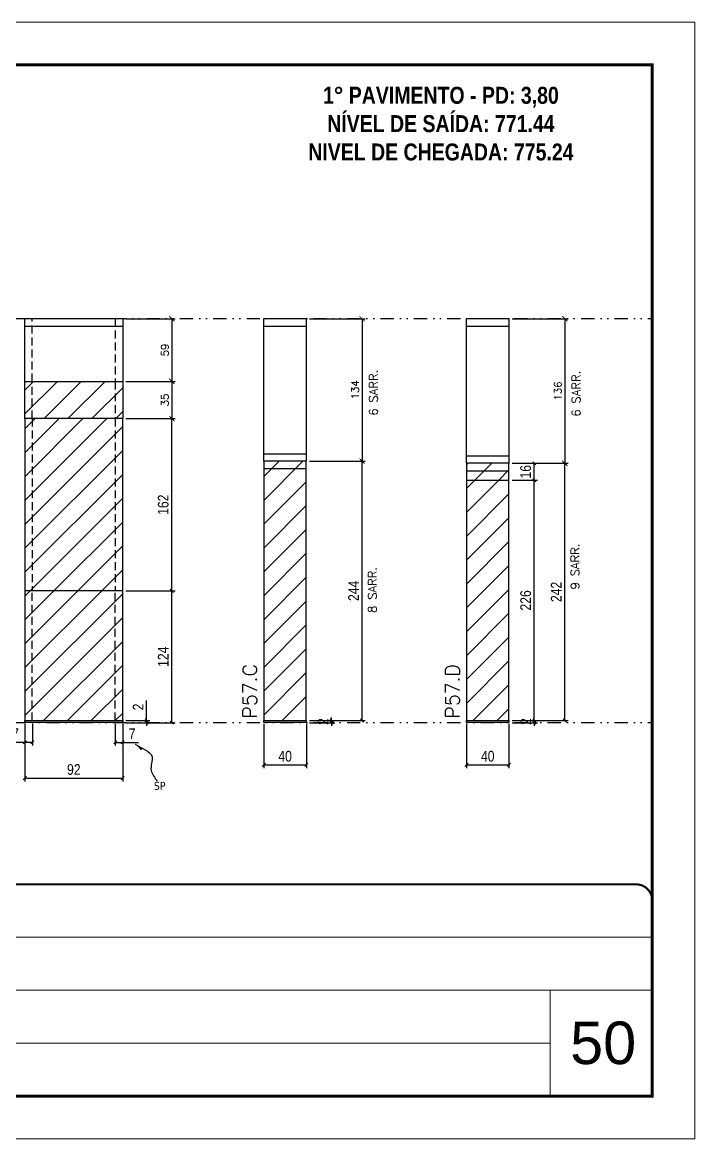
# Model space of a CAD drawing. Extents: x 2949 to 9203, y -16089 to 12527.
# Drawn here: x 5400 to 6033, y -2306 to -1256 of the extents above; entities that cross this region are included whole.
import ezdxf

# ---------------------------------------------------------------- set-up
doc = ezdxf.new("R2010")
doc.units = 0
for name, pattern in [('CONTINUO', [0]), ('DASHED', [0.75, 0.5, -0.25]), ('DIVIDE2', [0.625, 0.25, -0.125, 0, -0.125, 0, -0.125]), ('HIDDEN', [0.375, 0.25, -0.125])]:
    doc.linetypes.add(name, pattern=pattern)
for name, color, linetype, lineweight in [('CARIMBO', 255, 'Continuous', 9), ('Folhas', 255, 'Continuous', 9), ('Hachura', 251, 'Continuous', 9), ('SARRAFO DE PRESSAO', 251, 'DASHED', 9), ('Texto Seção', 7, 'Continuous', 15)]:
    doc.layers.add(name, color=color, linetype=linetype, lineweight=lineweight)
for name, color, linetype in [('COTA', 241, 'Continuous'), ('FUNDOS', 1, 'Continuous'), ('NOMENCLATURA', 7, 'Continuous'), ('Nível', 160, 'Continuous'), ('Painéis', 200, 'Continuous'), ('SARR_2.2x7', 40, 'Continuous'), ('Sarrafo de Pressão', 42, 'HIDDEN'), ('texto', 7, 'Continuous')]:
    doc.layers.add(name, color=color, linetype=linetype)
doc.styles.add('ARIAL', font='arial.ttf')
doc.styles.add('COTA TECNICA', font='techl___.ttf', dxfattribs={"height": 10})
doc.styles.add('COTA TECNICA-50', font='techl___.ttf', dxfattribs={"height": 10})
doc.styles.add('REGUA-120', font='ROMANS.shx', dxfattribs={"height": 15})
doc.styles.add('ROMANC', font='techb___.ttf', dxfattribs={"height": 2.5})
doc.styles.add('ROMANS', font='romans.shx')
doc.styles.get("Standard").update_dxf_attribs({"font": 'arial.ttf'})
doc.dimstyles.new('COTA PAINEL-50', dxfattribs={"dimtxt": 10, "dimasz": 3, "dimexe": 3, "dimexo": 3, "dimgap": 3, "dimtad": 1, "dimdec": 1, "dimzin": 12, "dimdsep": 46, "dimtxsty": 'COTA TECNICA-50', "dimblk1": 'OBLIQUE', "dimblk2": 'OBLIQUE', "dimsah": 1, "dimcen": 0.9, "dimclrd": 4, "dimclre": 4, "dimclrt": 240, "dimadec": 1, "dimazin": 3, "dimtfac": 1, "dimtdec": 1, "dimtmove": 0, "dimatfit": 3, "dimfxl": 1, "dimtolj": 1, "dimtzin": 12, "dimarcsym": 0})
doc.dimstyles.new('Cota Paínel', dxfattribs={"dimtxt": 7, "dimasz": 5, "dimexe": 3, "dimexo": 3, "dimgap": 3, "dimtad": 1, "dimdec": 1, "dimzin": 12, "dimdsep": 46, "dimtxsty": 'ROMANS', "dimblk": 'ARCHTICK', "dimcen": 0, "dimclrd": 4, "dimclre": 4, "dimclrt": 1, "dimadec": 1, "dimazin": 3, "dimtfac": 1, "dimtdec": 1, "dimtmove": 0, "dimatfit": 3, "dimldrblk": 'OBLIQUE', "dimfxl": 1, "dimtolj": 1, "dimtzin": 12, "dimarcsym": 0})
doc.dimstyles.new('PAINEL', dxfattribs={"dimtxt": 10, "dimasz": 3, "dimexe": 3, "dimexo": 3, "dimgap": 3, "dimtad": 1, "dimdec": 1, "dimzin": 12, "dimdsep": 46, "dimtxsty": 'COTA TECNICA', "dimblk1": 'OBLIQUE', "dimblk2": 'OBLIQUE', "dimsah": 1, "dimcen": 0.9, "dimclrd": 4, "dimclre": 4, "dimclrt": 240, "dimadec": 1, "dimazin": 3, "dimtfac": 1, "dimtdec": 1, "dimtmove": 0, "dimatfit": 3, "dimfxl": 1, "dimtolj": 1, "dimtzin": 12, "dimarcsym": 0})
doc.dimstyles.get("Standard").update_dxf_attribs({"dimtxt": 0.18, "dimasz": 0.18, "dimexe": 0.18, "dimexo": 0.0625, "dimgap": 0.09, "dimtad": 0, "dimtih": 1, "dimtoh": 1, "dimdec": 4, "dimzin": 0, "dimdsep": 46, "dimtxsty": 'Standard', "dimcen": 0.09, "dimadec": 0, "dimazin": 0, "dimtfac": 1, "dimtdec": 4, "dimtofl": 0, "dimtmove": 0, "dimatfit": 3, "dimfxl": 1, "dimtolj": 1, "dimtzin": 0, "dimarcsym": 0})
pattern_1 = [(45, (-126071.967, -33050.646), (-11.2253202, 11.2253202), [])]

# ---------------------------------------------------------------- blocks, each defined once
blk = doc.blocks.new('9999999999')
at = {"color": 30, "linetype": 'CONTINUO'}
for p, q in [((98564.6, 34379.6), (99584, 34379.6)), ((98564.6, 34329.8), (99488, 34329.8)), ((99584, 34329.8), (99488, 34329.8)), ((99488, 34329.8), (99488, 34230.2)), ((98564.6, 34280), (99488, 34280))]:
    blk.add_line(p, q, dxfattribs=at)
at = {"color": 30, "linetype": 'CONTINUO', "const_width": 2}
blk.add_lwpolyline([(99584, 34230.2), (99584, 34414.4, 0.414214), (99569, 34429.4), (98229, 34429.4, 0.414214), (98214, 34414.4), (98214, 34245.2, 0.414214), (98229, 34230.2), (99584, 34230.2)], format="xyb", dxfattribs=at)
at = {"layer": 'Folhas'}
blk.add_lwpolyline([(98139, 34190.2), (99624, 34190.2), (99624, 35240.2), (98139, 35240.2)], close=True, dxfattribs=at)
at = {"layer": 'Folhas', "color": 30, "const_width": 3}
blk.add_lwpolyline([(98214, 34230.2), (99584, 34230.2), (99584, 35200.2), (98214, 35200.2)], close=True, dxfattribs=at)
blk = doc.blocks.new('_Oblique')
at = {"color": 0, "linetype": 'ByBlock', "lineweight": -2}
blk.add_line((-0.5, -0.5), (0.5, 0.5), dxfattribs=at)
blk = doc.blocks.new('*D1865')
at = {"layer": 'COTA', "color": 4, "lineweight": -2, "transparency": 16777216}
for p, q in [((5860.9, -1670.9), (5913.4, -1670.9)), ((5910.4, -1912.9), (5910.4, -1670.9)), ((5860.9, -1912.9), (5913.4, -1912.9))]:
    blk.add_line(p, q, dxfattribs=at)
at = {"layer": 'Defpoints', "color": 0, "transparency": 16777216}
for p in [(5857.9, -1670.9), (5910.4, -1670.9), (5857.9, -1912.9)]:
    blk.add_point(p, dxfattribs=at)
at = {"layer": 'COTA', "color": 4, "lineweight": -2, "transparency": 16777216, "xscale": 3, "yscale": 3, "zscale": 3}
for p, rotation in [((5910.4, -1670.9), 90), ((5910.4, -1912.9), 270)]:
    blk.add_blockref('_Oblique', p, dxfattribs=dict(at, rotation=rotation))
at = {"layer": 'COTA', "color": 240, "transparency": 16777216, "insert": (5902.3, -1791.9), "char_height": 10, "attachment_point": 5, "rotation": 90, "style": 'COTA TECNICA'}
blk.add_mtext('\\A1;242', dxfattribs=at)
blk = doc.blocks.new('*D1866')
at = {"layer": 'COTA', "color": 4, "lineweight": -2, "transparency": 16777216}
for p, q in [((5817.9, -1915.9), (5817.9, -1957.6)), ((5857.9, -1915.9), (5857.9, -1957.6)), ((5817.9, -1954.6), (5857.9, -1954.6))]:
    blk.add_line(p, q, dxfattribs=at)
at = {"layer": 'Defpoints', "color": 0, "transparency": 16777216}
for p in [(5817.9, -1912.9), (5857.9, -1912.9), (5857.9, -1954.6)]:
    blk.add_point(p, dxfattribs=at)
at = {"layer": 'COTA', "color": 4, "lineweight": -2, "transparency": 16777216, "xscale": 3, "yscale": 3, "zscale": 3, "rotation": 180}
blk.add_blockref('_Oblique', (5817.9, -1954.6), dxfattribs=at)
at = {"layer": 'COTA', "color": 4, "lineweight": -2, "transparency": 16777216, "xscale": 3, "yscale": 3, "zscale": 3}
blk.add_blockref('_Oblique', (5857.9, -1954.6), dxfattribs=at)
at = {"layer": 'COTA', "color": 240, "transparency": 16777216, "insert": (5837.9, -1946.5), "char_height": 10, "attachment_point": 5, "style": 'COTA TECNICA'}
blk.add_mtext('\\A1;40', dxfattribs=at)
blk = doc.blocks.new('*D1867')
at = {"layer": 'COTA', "color": 4, "lineweight": -2, "transparency": 16777216}
for p, q in [((5881.7, -1912.9), (5881.7, -1909.9)), ((5860.9, -1912.9), (5884.7, -1912.9)), ((5860.9, -1914.9), (5884.7, -1914.9)), ((5881.7, -1914.9), (5881.7, -1912.9)), ((5881.7, -1914.9), (5881.7, -1917.9))]:
    blk.add_line(p, q, dxfattribs=at)
at = {"layer": 'Defpoints', "color": 0, "transparency": 16777216}
for p in [(5857.9, -1912.9), (5857.9, -1914.9), (5881.7, -1912.9)]:
    blk.add_point(p, dxfattribs=at)
at = {"layer": 'COTA', "color": 4, "lineweight": -2, "transparency": 16777216, "xscale": 3, "yscale": 3, "zscale": 3}
for p, rotation in [((5881.7, -1912.9), 270), ((5881.7, -1914.9), 90)]:
    blk.add_blockref('_Oblique', p, dxfattribs=dict(at, rotation=rotation))
at = {"layer": 'COTA', "color": 240, "transparency": 16777216, "insert": (5873.7, -1913.9), "char_height": 10, "attachment_point": 5, "rotation": 90, "style": 'COTA TECNICA-50'}
blk.add_mtext('\\A1;2', dxfattribs=at)
blk = doc.blocks.new('*D1886')
at = {"layer": 'COTA', "color": 4, "linetype": 'ByBlock', "lineweight": -2, "transparency": 16777216}
for p, q in [((5860.9, -1686.9), (5884.7, -1686.9)), ((5881.7, -1912.9), (5881.7, -1686.9)), ((5860.9, -1912.9), (5884.7, -1912.9))]:
    blk.add_line(p, q, dxfattribs=at)
at = {"layer": 'Defpoints', "color": 0, "linetype": 'ByBlock', "transparency": 16777216}
for p in [(5857.9, -1686.9), (5881.7, -1686.9), (5857.9, -1912.9)]:
    blk.add_point(p, dxfattribs=at)
at = {"layer": 'COTA', "color": 4, "linetype": 'ByBlock', "lineweight": -2, "transparency": 16777216, "xscale": 3, "yscale": 3, "zscale": 3}
for p, rotation in [((5881.7, -1686.9), 90), ((5881.7, -1912.9), 270)]:
    blk.add_blockref('_Oblique', p, dxfattribs=dict(at, rotation=rotation))
at = {"layer": 'COTA', "color": 240, "linetype": 'ByBlock', "transparency": 16777216, "insert": (5873.6, -1799.9), "char_height": 10, "attachment_point": 5, "rotation": 90, "style": 'COTA TECNICA'}
blk.add_mtext('\\A1;226', dxfattribs=at)
blk = doc.blocks.new('*D1887')
at = {"layer": 'COTA', "color": 4, "linetype": 'ByBlock', "lineweight": -2, "transparency": 16777216}
for p, q in [((5860.9, -1670.9), (5884.7, -1670.9)), ((5881.7, -1686.9), (5881.7, -1670.9)), ((5860.9, -1686.9), (5884.7, -1686.9))]:
    blk.add_line(p, q, dxfattribs=at)
at = {"layer": 'Defpoints', "color": 0, "linetype": 'ByBlock', "transparency": 16777216}
for p in [(5857.9, -1670.9), (5881.7, -1670.9), (5857.9, -1686.9)]:
    blk.add_point(p, dxfattribs=at)
at = {"layer": 'COTA', "color": 4, "linetype": 'ByBlock', "lineweight": -2, "transparency": 16777216, "xscale": 3, "yscale": 3, "zscale": 3}
for p, rotation in [((5881.7, -1670.9), 90), ((5881.7, -1686.9), 270)]:
    blk.add_blockref('_Oblique', p, dxfattribs=dict(at, rotation=rotation))
at = {"layer": 'COTA', "color": 240, "linetype": 'ByBlock', "transparency": 16777216, "insert": (5873.6, -1678.9), "char_height": 10, "attachment_point": 5, "rotation": 90, "style": 'COTA TECNICA'}
blk.add_mtext('\\A1;16', dxfattribs=at)
blk = doc.blocks.new('*D1868')
at = {"layer": 'COTA', "color": 4, "lineweight": -2, "transparency": 16777216}
for p, q in [((5670.3, -1668.9), (5722.7, -1668.9)), ((5719.7, -1912.9), (5719.7, -1668.9)), ((5670.3, -1912.9), (5722.7, -1912.9))]:
    blk.add_line(p, q, dxfattribs=at)
at = {"layer": 'Defpoints', "color": 0, "transparency": 16777216}
for p in [(5667.3, -1668.9), (5719.7, -1668.9), (5667.3, -1912.9)]:
    blk.add_point(p, dxfattribs=at)
at = {"layer": 'COTA', "color": 4, "lineweight": -2, "transparency": 16777216, "xscale": 3, "yscale": 3, "zscale": 3}
for p, rotation in [((5719.7, -1668.9), 90), ((5719.7, -1912.9), 270)]:
    blk.add_blockref('_Oblique', p, dxfattribs=dict(at, rotation=rotation))
at = {"layer": 'COTA', "color": 240, "transparency": 16777216, "insert": (5711.7, -1790.9), "char_height": 10, "attachment_point": 5, "rotation": 90, "style": 'COTA TECNICA'}
blk.add_mtext('\\A1;244', dxfattribs=at)
blk = doc.blocks.new('*D1869')
at = {"layer": 'COTA', "color": 4, "lineweight": -2, "transparency": 16777216}
for p, q in [((5627.3, -1915.9), (5627.3, -1957.6)), ((5667.3, -1915.9), (5667.3, -1957.6)), ((5627.3, -1954.6), (5667.3, -1954.6))]:
    blk.add_line(p, q, dxfattribs=at)
at = {"layer": 'Defpoints', "color": 0, "transparency": 16777216}
for p in [(5627.3, -1912.9), (5667.3, -1912.9), (5667.3, -1954.6)]:
    blk.add_point(p, dxfattribs=at)
at = {"layer": 'COTA', "color": 4, "lineweight": -2, "transparency": 16777216, "xscale": 3, "yscale": 3, "zscale": 3, "rotation": 180}
blk.add_blockref('_Oblique', (5627.3, -1954.6), dxfattribs=at)
at = {"layer": 'COTA', "color": 4, "lineweight": -2, "transparency": 16777216, "xscale": 3, "yscale": 3, "zscale": 3}
blk.add_blockref('_Oblique', (5667.3, -1954.6), dxfattribs=at)
at = {"layer": 'COTA', "color": 240, "transparency": 16777216, "insert": (5647.3, -1946.5), "char_height": 10, "attachment_point": 5, "style": 'COTA TECNICA'}
blk.add_mtext('\\A1;40', dxfattribs=at)
blk = doc.blocks.new('*D1870')
at = {"layer": 'COTA', "color": 4, "lineweight": -2, "transparency": 16777216}
for p, q in [((5691.1, -1912.9), (5691.1, -1909.9)), ((5670.3, -1912.9), (5694.1, -1912.9)), ((5670.3, -1914.9), (5694.1, -1914.9)), ((5691.1, -1914.9), (5691.1, -1912.9)), ((5691.1, -1914.9), (5691.1, -1917.9))]:
    blk.add_line(p, q, dxfattribs=at)
at = {"layer": 'Defpoints', "color": 0, "transparency": 16777216}
for p in [(5667.3, -1912.9), (5667.3, -1914.9), (5691.1, -1912.9)]:
    blk.add_point(p, dxfattribs=at)
at = {"layer": 'COTA', "color": 4, "lineweight": -2, "transparency": 16777216, "xscale": 3, "yscale": 3, "zscale": 3}
for p, rotation in [((5691.1, -1912.9), 270), ((5691.1, -1914.9), 90)]:
    blk.add_blockref('_Oblique', p, dxfattribs=dict(at, rotation=rotation))
at = {"layer": 'COTA', "color": 240, "transparency": 16777216, "insert": (5683.1, -1913.9), "char_height": 10, "attachment_point": 5, "rotation": 90, "style": 'COTA TECNICA-50'}
blk.add_mtext('\\A1;2', dxfattribs=at)
blk = doc.blocks.new('*D1871')
at = {"layer": 'COTA', "color": 4, "lineweight": -2, "transparency": 16777216}
for p, q in [((5402.6, -1915.9), (5402.6, -1970.1)), ((5494.6, -1915.9), (5494.6, -1970.1)), ((5402.6, -1967.1), (5494.6, -1967.1))]:
    blk.add_line(p, q, dxfattribs=at)
at = {"layer": 'Defpoints', "color": 0, "transparency": 16777216}
for p in [(5402.6, -1912.9), (5494.6, -1912.9), (5494.6, -1967.1)]:
    blk.add_point(p, dxfattribs=at)
at = {"layer": 'COTA', "color": 4, "lineweight": -2, "transparency": 16777216, "xscale": 3, "yscale": 3, "zscale": 3, "rotation": 180}
blk.add_blockref('_Oblique', (5402.6, -1967.1), dxfattribs=at)
at = {"layer": 'COTA', "color": 4, "lineweight": -2, "transparency": 16777216, "xscale": 3, "yscale": 3, "zscale": 3}
blk.add_blockref('_Oblique', (5494.6, -1967.1), dxfattribs=at)
at = {"layer": 'COTA', "color": 240, "transparency": 16777216, "insert": (5448.6, -1959), "char_height": 10, "attachment_point": 5, "style": 'COTA TECNICA'}
blk.add_mtext('\\A1;92', dxfattribs=at)
blk = doc.blocks.new('*D1872')
at = {"layer": 'COTA', "color": 4, "lineweight": -2, "transparency": 16777216}
for p, q in [((5497.6, -1790.9), (5543.8, -1790.9)), ((5540.8, -1914.9), (5540.8, -1790.9)), ((5497.6, -1914.9), (5543.8, -1914.9))]:
    blk.add_line(p, q, dxfattribs=at)
at = {"layer": 'Defpoints', "color": 0, "transparency": 16777216}
for p in [(5494.6, -1790.9), (5540.8, -1790.9), (5494.6, -1914.9)]:
    blk.add_point(p, dxfattribs=at)
at = {"layer": 'COTA', "color": 4, "lineweight": -2, "transparency": 16777216, "xscale": 3, "yscale": 3, "zscale": 3}
for p, rotation in [((5540.8, -1790.9), 90), ((5540.8, -1914.9), 270)]:
    blk.add_blockref('_Oblique', p, dxfattribs=dict(at, rotation=rotation))
at = {"layer": 'COTA', "color": 240, "transparency": 16777216, "insert": (5532.7, -1852.9), "char_height": 10, "attachment_point": 5, "rotation": 90, "style": 'COTA TECNICA-50'}
blk.add_mtext('\\A1;124', dxfattribs=at)
blk = doc.blocks.new('*D1873')
at = {"layer": 'COTA', "color": 4, "lineweight": -2, "transparency": 16777216}
for p, q in [((5517.1, -1912.9), (5517.1, -1894.1)), ((5497.6, -1912.9), (5520.1, -1912.9)), ((5497.6, -1914.9), (5520.1, -1914.9)), ((5517.1, -1914.9), (5517.1, -1912.9)), ((5517.1, -1914.9), (5517.1, -1917.9))]:
    blk.add_line(p, q, dxfattribs=at)
at = {"layer": 'Defpoints', "color": 0, "transparency": 16777216}
for p in [(5494.6, -1912.9), (5494.6, -1914.9), (5517.1, -1914.9)]:
    blk.add_point(p, dxfattribs=at)
at = {"layer": 'COTA', "color": 4, "lineweight": -2, "transparency": 16777216, "xscale": 3, "yscale": 3, "zscale": 3}
for p, rotation in [((5517.1, -1912.9), 270), ((5517.1, -1914.9), 90)]:
    blk.add_blockref('_Oblique', p, dxfattribs=dict(at, rotation=rotation))
at = {"layer": 'COTA', "color": 240, "transparency": 16777216, "insert": (5509.1, -1900.1), "char_height": 10, "attachment_point": 5, "rotation": 90, "style": 'COTA TECNICA-50'}
blk.add_mtext('\\A1;2', dxfattribs=at)
blk = doc.blocks.new('*D1874')
at = {"layer": 'COTA', "color": 4, "lineweight": -2, "transparency": 16777216}
for p, q in [((5402.6, -1917.9), (5402.6, -1936.4)), ((5409.6, -1915.9), (5409.6, -1936.4)), ((5402.6, -1933.4), (5387.8, -1933.4)), ((5409.6, -1933.4), (5402.6, -1933.4))]:
    blk.add_line(p, q, dxfattribs=at)
at = {"layer": 'Defpoints', "color": 0, "transparency": 16777216}
for p in [(5402.6, -1914.9), (5409.6, -1912.9), (5402.6, -1933.4)]:
    blk.add_point(p, dxfattribs=at)
at = {"layer": 'COTA', "color": 4, "lineweight": -2, "transparency": 16777216, "xscale": 3, "yscale": 3, "zscale": 3, "rotation": 180}
blk.add_blockref('_Oblique', (5402.6, -1933.4), dxfattribs=at)
at = {"layer": 'COTA', "color": 4, "lineweight": -2, "transparency": 16777216, "xscale": 3, "yscale": 3, "zscale": 3}
blk.add_blockref('_Oblique', (5409.6, -1933.4), dxfattribs=at)
at = {"layer": 'COTA', "color": 240, "transparency": 16777216, "insert": (5393.7, -1925.3), "char_height": 10, "attachment_point": 5, "style": 'COTA TECNICA-50'}
blk.add_mtext('\\A1;7', dxfattribs=at)
blk = doc.blocks.new('*D1875')
at = {"layer": 'COTA', "color": 4, "lineweight": -2, "transparency": 16777216}
for p, q in [((5487.6, -1915.9), (5487.6, -1936.4)), ((5494.6, -1917.9), (5494.6, -1936.4)), ((5487.6, -1933.4), (5494.6, -1933.4)), ((5494.6, -1933.4), (5509.3, -1933.4))]:
    blk.add_line(p, q, dxfattribs=at)
at = {"layer": 'Defpoints', "color": 0, "transparency": 16777216}
for p in [(5487.6, -1912.9), (5494.6, -1914.9), (5494.6, -1933.4)]:
    blk.add_point(p, dxfattribs=at)
at = {"layer": 'COTA', "color": 4, "lineweight": -2, "transparency": 16777216, "xscale": 3, "yscale": 3, "zscale": 3, "rotation": 180}
blk.add_blockref('_Oblique', (5487.6, -1933.4), dxfattribs=at)
at = {"layer": 'COTA', "color": 4, "lineweight": -2, "transparency": 16777216, "xscale": 3, "yscale": 3, "zscale": 3}
blk.add_blockref('_Oblique', (5494.6, -1933.4), dxfattribs=at)
at = {"layer": 'COTA', "color": 240, "transparency": 16777216, "insert": (5503.4, -1925.3), "char_height": 10, "attachment_point": 5, "style": 'COTA TECNICA-50'}
blk.add_mtext('\\A1;7', dxfattribs=at)
blk = doc.blocks.new('*D1876')
at = {"layer": 'Defpoints', "color": 0, "linetype": 'ByBlock', "transparency": 16777216}
for p in [(5494.6, -1628.9), (5540.8, -1628.9), (5494.6, -1790.9)]:
    blk.add_point(p, dxfattribs=at)
at = {"layer": 'FUNDOS', "color": 4, "linetype": 'ByBlock', "lineweight": -2, "transparency": 16777216}
for p, q in [((5497.6, -1628.9), (5543.8, -1628.9)), ((5540.8, -1790.9), (5540.8, -1628.9)), ((5497.6, -1790.9), (5543.8, -1790.9))]:
    blk.add_line(p, q, dxfattribs=at)
at = {"layer": 'FUNDOS', "color": 4, "linetype": 'ByBlock', "lineweight": -2, "transparency": 16777216, "xscale": 3, "yscale": 3, "zscale": 3}
for p, rotation in [((5540.8, -1628.9), 90), ((5540.8, -1790.9), 270)]:
    blk.add_blockref('_Oblique', p, dxfattribs=dict(at, rotation=rotation))
at = {"layer": 'FUNDOS', "color": 240, "linetype": 'ByBlock', "transparency": 16777216, "insert": (5532.7, -1709.9), "char_height": 10, "attachment_point": 5, "rotation": 90, "style": 'COTA TECNICA'}
blk.add_mtext('\\A1;162', dxfattribs=at)
blk = doc.blocks.new('_ArchTick')
at = {"color": 0, "linetype": 'ByBlock', "const_width": 0.15}
blk.add_lwpolyline([(-0.5, -0.5), (0.5, 0.5)], dxfattribs=at)
blk = doc.blocks.new('*D1890')
at = {"layer": 'COTA', "color": 4, "lineweight": -2, "transparency": 16777216}
for p, q in [((5497.6, -1593.9), (5543.8, -1593.9)), ((5540.8, -1593.9), (5540.8, -1628.9)), ((5497.6, -1628.9), (5543.8, -1628.9))]:
    blk.add_line(p, q, dxfattribs=at)
at = {"layer": 'Defpoints', "color": 0, "transparency": 16777216}
for p in [(5494.6, -1593.9), (5494.6, -1628.9), (5540.8, -1628.9)]:
    blk.add_point(p, dxfattribs=at)
at = {"layer": 'COTA', "color": 4, "lineweight": -2, "transparency": 16777216, "xscale": 5, "yscale": 5, "zscale": 5}
for p, rotation in [((5540.8, -1593.9), 90), ((5540.8, -1628.9), 270)]:
    blk.add_blockref('_ArchTick', p, dxfattribs=dict(at, rotation=rotation))
at = {"layer": 'COTA', "color": 1, "transparency": 16777216, "insert": (5534.3, -1611.4), "char_height": 7, "attachment_point": 5, "rotation": 90, "style": 'ROMANS'}
blk.add_mtext('\\A1;35', dxfattribs=at)
blk = doc.blocks.new('*D1891')
at = {"layer": 'COTA', "color": 4, "lineweight": -2, "transparency": 16777216}
for p, q in [((5670.3, -1534.9), (5722.7, -1534.9)), ((5719.7, -1534.9), (5719.7, -1668.9)), ((5670.3, -1668.9), (5722.7, -1668.9))]:
    blk.add_line(p, q, dxfattribs=at)
at = {"layer": 'Defpoints', "color": 0, "transparency": 16777216}
for p in [(5667.3, -1534.9), (5667.3, -1668.9), (5719.7, -1668.9)]:
    blk.add_point(p, dxfattribs=at)
at = {"layer": 'COTA', "color": 4, "lineweight": -2, "transparency": 16777216, "xscale": 5, "yscale": 5, "zscale": 5}
for p, rotation in [((5719.7, -1534.9), 90), ((5719.7, -1668.9), 270)]:
    blk.add_blockref('_ArchTick', p, dxfattribs=dict(at, rotation=rotation))
at = {"layer": 'COTA', "color": 1, "transparency": 16777216, "insert": (5713.2, -1601.9), "char_height": 7, "attachment_point": 5, "rotation": 90, "style": 'ROMANS'}
blk.add_mtext('\\A1;134', dxfattribs=at)
blk = doc.blocks.new('*D1892')
at = {"layer": 'COTA', "color": 4, "lineweight": -2, "transparency": 16777216}
for p, q in [((5860.9, -1534.9), (5913.4, -1534.9)), ((5910.4, -1534.9), (5910.4, -1670.9)), ((5860.9, -1670.9), (5913.4, -1670.9))]:
    blk.add_line(p, q, dxfattribs=at)
at = {"layer": 'Defpoints', "color": 0, "transparency": 16777216}
for p in [(5857.9, -1534.9), (5857.9, -1670.9), (5910.4, -1670.9)]:
    blk.add_point(p, dxfattribs=at)
at = {"layer": 'COTA', "color": 4, "lineweight": -2, "transparency": 16777216, "xscale": 5, "yscale": 5, "zscale": 5}
for p, rotation in [((5910.4, -1534.9), 90), ((5910.4, -1670.9), 270)]:
    blk.add_blockref('_ArchTick', p, dxfattribs=dict(at, rotation=rotation))
at = {"layer": 'COTA', "color": 1, "transparency": 16777216, "insert": (5903.9, -1602.9), "char_height": 7, "attachment_point": 5, "rotation": 90, "style": 'ROMANS'}
blk.add_mtext('\\A1;136', dxfattribs=at)
blk = doc.blocks.new('*D1895')
at = {"layer": 'COTA', "color": 4, "lineweight": -2, "transparency": 16777216}
for p, q in [((5497.6, -1534.9), (5543.8, -1534.9)), ((5540.8, -1534.9), (5540.8, -1593.9)), ((5497.6, -1593.9), (5543.8, -1593.9))]:
    blk.add_line(p, q, dxfattribs=at)
at = {"layer": 'Defpoints', "color": 0, "transparency": 16777216}
for p in [(5494.6, -1534.9), (5494.6, -1593.9), (5540.8, -1593.9)]:
    blk.add_point(p, dxfattribs=at)
at = {"layer": 'COTA', "color": 4, "lineweight": -2, "transparency": 16777216, "xscale": 5, "yscale": 5, "zscale": 5}
for p, rotation in [((5540.8, -1534.9), 90), ((5540.8, -1593.9), 270)]:
    blk.add_blockref('_ArchTick', p, dxfattribs=dict(at, rotation=rotation))
at = {"layer": 'COTA', "color": 1, "transparency": 16777216, "insert": (5534.3, -1564.4), "char_height": 7, "attachment_point": 5, "rotation": 90, "style": 'ROMANS'}
blk.add_mtext('\\A1;59', dxfattribs=at)

msp = doc.modelspace()

# ---------------------------------------------------------------- hatches: boundary and pattern name
at = {"layer": 'Hachura'}
h = msp.add_hatch(dxfattribs=at)
h.set_pattern_fill('ANSI31', color=256, scale=5)
h.paths.add_polyline_path([(5494.57, -1593.88), (5402.57, -1593.88), (5402.57, -1628.88), (5494.57, -1628.88)])
at = {"layer": 'Hachura', "linetype": 'ByBlock'}
h = msp.add_hatch(dxfattribs=at)
h.set_pattern_fill('ANSI31', color=256, scale=5)
h.set_pattern_definition(pattern_1)
h.paths.add_polyline_path([(5494.57, -1628.88), (5402.57, -1628.88), (5402.57, -1790.88), (5494.57, -1790.88)])
h = msp.add_hatch(dxfattribs=at)
h.set_pattern_fill('ANSI31', color=256, scale=5)
h.set_pattern_definition(pattern_1)
h.paths.add_polyline_path([(5667.26, -1668.9), (5627.26, -1668.9), (5627.26, -1912.88), (5667.26, -1912.88)])
h = msp.add_hatch(dxfattribs=at)
h.set_pattern_fill('ANSI31', color=256, scale=5)
h.set_pattern_definition(pattern_1)
h.paths.add_polyline_path([(5857.87, -1670.9), (5817.87, -1670.9), (5817.87, -1686.88), (5857.87, -1686.88)])
h = msp.add_hatch(dxfattribs=at)
h.set_pattern_fill('ANSI31', color=256, scale=5)
h.set_pattern_definition(pattern_1)
h.paths.add_polyline_path([(5857.87, -1686.88), (5817.87, -1686.88), (5817.87, -1912.88), (5857.87, -1912.88)])
h = msp.add_hatch(dxfattribs=at)
h.set_pattern_fill('ANSI31', color=256, scale=5)
h.set_pattern_definition(pattern_1)
h.paths.add_polyline_path([(5494.57, -1790.88), (5402.57, -1790.88), (5402.57, -1912.88), (5494.57, -1912.88)])

# ---------------------------------------------------------------- linework, layer by layer
at = {"layer": 'Nível', "color": 4, "linetype": 'DIVIDE2', "ltscale": 50}
for p, q in [((4982.19, -1534.88), (5992.53, -1534.88)), ((4982.19, -1914.88), (5992.53, -1914.88))]:
    msp.add_line(p, q, dxfattribs=at)
at = {"layer": 'Painéis'}
for p, q in [((5402.57, -1534.88), (5494.57, -1534.88)), ((5402.57, -1593.88), (5402.57, -1534.88)), ((5494.57, -1534.88), (5494.57, -1593.88)), ((5627.26, -1534.88), (5667.26, -1534.88)), ((5627.26, -1668.9), (5627.26, -1534.88)), ((5667.26, -1534.88), (5667.26, -1668.9)), ((5817.87, -1534.88), (5857.87, -1534.88)), ((5817.87, -1670.9), (5817.87, -1534.88)), ((5857.87, -1534.88), (5857.87, -1670.9)), ((5402.57, -1593.88), (5494.57, -1593.88)), ((5402.57, -1628.88), (5402.57, -1593.88)), ((5402.57, -1593.88), (5494.57, -1593.88)), ((5402.57, -1593.88), (5494.57, -1593.88)), ((5494.57, -1593.88), (5494.57, -1628.88)), ((5494.57, -1628.88), (5402.57, -1628.88)), ((5402.57, -1628.88), (5402.57, -1790.88)), ((5494.57, -1790.88), (5494.57, -1628.88)), ((5667.26, -1668.9), (5627.26, -1668.9)), ((5817.87, -1686.88), (5857.87, -1686.88)), ((5627.26, -1912.88), (5667.26, -1912.88)), ((5627.26, -1914.88), (5627.26, -1912.88)), ((5667.26, -1914.88), (5627.26, -1914.88)), ((5667.26, -1912.88), (5667.26, -1914.88)), ((5817.87, -1912.88), (5857.87, -1912.88)), ((5817.87, -1914.88), (5817.87, -1912.88)), ((5857.87, -1914.88), (5817.87, -1914.88)), ((5857.87, -1912.88), (5857.87, -1914.88))]:
    msp.add_line(p, q, dxfattribs=at)
for points in [[(5627.26, -1912.88), (5667.26, -1912.88), (5667.26, -1668.9), (5627.26, -1668.9)], [(5817.87, -1912.88), (5857.87, -1912.88), (5857.87, -1670.9), (5817.87, -1670.9)], [(5402.57, -1912.88), (5494.57, -1912.88), (5494.57, -1790.88), (5402.57, -1790.88)], [(5402.57, -1912.88), (5494.57, -1912.88), (5494.57, -1914.88), (5402.57, -1914.88)]]:
    msp.add_lwpolyline(points, close=True, dxfattribs=at)
at = {"layer": 'SARR_2.2x7'}
for p, q in [((5402.57, -1541.88), (5494.57, -1541.88)), ((5627.26, -1541.88), (5667.26, -1541.88)), ((5817.87, -1541.88), (5857.87, -1541.88)), ((5627.26, -1661.9), (5667.26, -1661.9)), ((5817.87, -1663.9), (5857.87, -1663.9)), ((5627.26, -1675.9), (5667.26, -1675.9)), ((5817.87, -1677.9), (5857.87, -1677.9))]:
    msp.add_line(p, q, dxfattribs=at)
at = {"layer": 'Sarrafo de Pressão', "ltscale": 30}
for p, q in [((5409.57, -1593.88), (5409.57, -1534.88)), ((5487.57, -1534.88), (5487.57, -1593.88)), ((5409.57, -1628.88), (5409.57, -1593.88)), ((5487.57, -1593.88), (5487.57, -1628.88)), ((5409.57, -1628.88), (5409.57, -1790.88)), ((5487.57, -1628.88), (5487.57, -1790.88)), ((5409.57, -1912.88), (5409.57, -1790.88)), ((5487.57, -1912.88), (5487.57, -1790.88))]:
    msp.add_line(p, q, dxfattribs=at)

# ---------------------------------------------------------------- block references
at = {"layer": 'SARRAFO DE PRESSAO', "color": 6, "linetype": 'ByBlock'}
msp.add_blockref('9999999999', (-93591.44, -36496.37), dxfattribs=at)

# ---------------------------------------------------------------- texts
at = {"layer": 'CARIMBO', "style": 'ARIAL'}
msp.add_text('50', height=40, dxfattribs=at).set_placement((5915.39, -2236.02))
at = {"layer": 'NOMENCLATURA', "color": 2, "insert": (5793.86, -1290.11), "char_height": 16, "attachment_point": 2, "style": 'ROMANC'}
msp.add_mtext_dynamic_manual_height_columns('\\P1° PAVIMENTO - PD: 3,80\\PNÍVEL DE SAÍDA: 771.44\\PNIVEL DE CHEGADA: 775.24', width=300.2766, gutter_width=1, heights=[0], dxfattribs=at)
at = {"layer": 'texto', "color": 0, "insert": (5529.35, -1974.37), "char_height": 7.5, "attachment_point": 5}
msp.add_mtext('{\\fTahoma|b0|i0|c0|p34;\\C4;SP}', dxfattribs=at)
at = {"layer": 'Texto Seção', "linetype": 'Continuous', "style": 'ROMANS'}
for s, p in [('6 SARR.', (5734.42, -1626.09)), ('6 SARR.', (5925.03, -1627.09)), ('9 SARR.', (5924.03, -1789.6)), ('8 SARR.', (5733.43, -1811.64))]:
    msp.add_text(s, height=8, rotation=90, dxfattribs=at).set_placement(p)
at = {"layer": 'Texto Seção', "char_height": 13, "width": 285.3299, "attachment_point": 7, "rotation": 90, "style": 'REGUA-120'}
for s, insert in [('P57.C', (5620.61, -1910.96)), ('P57.D', (5811.22, -1910.96))]:
    msp.add_mtext(s, dxfattribs=dict(at, insert=insert))

# ---------------------------------------------------------------- dimensions: what is measured, and where the dimension line sits
at = {"layer": 'COTA'}
for base, p1, p2, angle, dimstyle, picture, middle in [((5540.81, -1593.88), (5494.57, -1534.88), (5494.57, -1593.88), 90, 'Cota Paínel', '*D1895', (5534.31, -1564.38)), ((5719.74, -1668.9), (5667.26, -1534.88), (5667.26, -1668.9), 90, 'Cota Paínel', '*D1891', (5713.24, -1601.89)), ((5910.35, -1670.9), (5857.87, -1534.88), (5857.87, -1670.9), 90, 'Cota Paínel', '*D1892', (5903.85, -1602.89)), ((5540.81, -1628.88), (5494.57, -1593.88), (5494.57, -1628.88), 90, 'Cota Paínel', '*D1890', (5534.31, -1611.38)), ((5540.81, -1790.88), (5494.57, -1914.88), (5494.57, -1790.88), 90, 'COTA PAINEL-50', '*D1872', (5532.74, -1852.88)), ((5402.57, -1933.39), (5409.57, -1912.88), (5402.57, -1914.88), 180, 'COTA PAINEL-50', '*D1874', (5393.71, -1925.32))]:
    dim = msp.add_linear_dim(base=base, p1=p1, p2=p2, angle=angle, dimstyle=dimstyle, dxfattribs=at)
    dim.commit()
    dim.dimension.update_dxf_attribs({"geometry": picture, "text_midpoint": middle})
for base, p1, p2, picture, middle in [((5719.74, -1668.9), (5667.26, -1912.88), (5667.26, -1668.9), '*D1868', (5711.67, -1790.89)), ((5910.35, -1670.9), (5857.87, -1912.88), (5857.87, -1670.9), '*D1865', (5902.28, -1791.89))]:
    dim = msp.add_linear_dim(base=base, p1=p1, p2=p2, angle=90, dimstyle='PAINEL', override={"dimarcsym": 2}, dxfattribs=at)
    dim.commit()
    dim.dimension.update_dxf_attribs({"geometry": picture, "text_midpoint": middle})
at = {"layer": 'COTA', "linetype": 'ByBlock'}
dim = msp.add_linear_dim(base=(5881.68, -1670.9), p1=(5857.87, -1686.88), p2=(5857.87, -1670.9), angle=90, dimstyle='PAINEL', override={"dimtmove": 1}, dxfattribs=at)
dim.commit()
dim.dimension.update_dxf_attribs({"geometry": '*D1887', "text_midpoint": (5881.68, -1678.89), "dimtype": 160})
dim = msp.add_linear_dim(base=(5881.68, -1686.88), p1=(5857.87, -1912.88), p2=(5857.87, -1686.88), angle=90, dimstyle='PAINEL', dxfattribs=at)
dim.commit()
dim.dimension.update_dxf_attribs({"geometry": '*D1886', "text_midpoint": (5873.58, -1799.88)})
at = {"layer": 'COTA'}
for base, p1, p2, picture, middle in [((5517.1, -1914.88), (5494.57, -1912.88), (5494.57, -1914.88), '*D1873', (5517.1, -1900.14)), ((5691.07, -1912.88), (5667.26, -1914.88), (5667.26, -1912.88), '*D1870', (5691.07, -1913.88)), ((5881.68, -1912.88), (5857.87, -1914.88), (5857.87, -1912.88), '*D1867', (5881.68, -1913.88))]:
    dim = msp.add_linear_dim(base=base, p1=p1, p2=p2, angle=90, dimstyle='COTA PAINEL-50', dxfattribs=at)
    dim.commit()
    dim.dimension.update_dxf_attribs({"geometry": picture, "text_midpoint": middle, "dimtype": 160})
for base, p1, p2, picture, middle in [((5494.57, -1967.06), (5402.57, -1912.88), (5494.57, -1912.88), '*D1871', (5448.57, -1958.97)), ((5667.26, -1954.61), (5627.26, -1912.88), (5667.26, -1912.88), '*D1869', (5647.26, -1946.51)), ((5857.87, -1954.61), (5817.87, -1912.88), (5857.87, -1912.88), '*D1866', (5837.87, -1946.51))]:
    dim = msp.add_linear_dim(base=base, p1=p1, p2=p2, dimstyle='PAINEL', override={"dimarcsym": 2}, dxfattribs=at)
    dim.commit()
    dim.dimension.update_dxf_attribs({"geometry": picture, "text_midpoint": middle})
dim = msp.add_linear_dim(base=(5494.57, -1933.39), p1=(5487.57, -1912.88), p2=(5494.57, -1914.88), dimstyle='COTA PAINEL-50', dxfattribs=at)
dim.commit()
dim.dimension.update_dxf_attribs({"geometry": '*D1875', "text_midpoint": (5503.44, -1925.32)})
at = {"layer": 'FUNDOS', "linetype": 'ByBlock'}
dim = msp.add_linear_dim(base=(5540.81, -1628.88), p1=(5494.57, -1790.88), p2=(5494.57, -1628.88), angle=90, dimstyle='PAINEL', dxfattribs=at)
dim.commit()
dim.dimension.update_dxf_attribs({"geometry": '*D1876', "text_midpoint": (5532.71, -1709.88)})

# ---------------------------------------------------------------- leaders
at = {"layer": 'COTA', "path_type": 1}
msp.add_leader([(5506.4, -1935.06), (5522.19, -1946.9), (5521.26, -1959.91), (5526.81, -1969.69)], dimstyle='Standard', override={"dimasz": 8}, dxfattribs=at)

doc.saveas('drawing.dxf')
